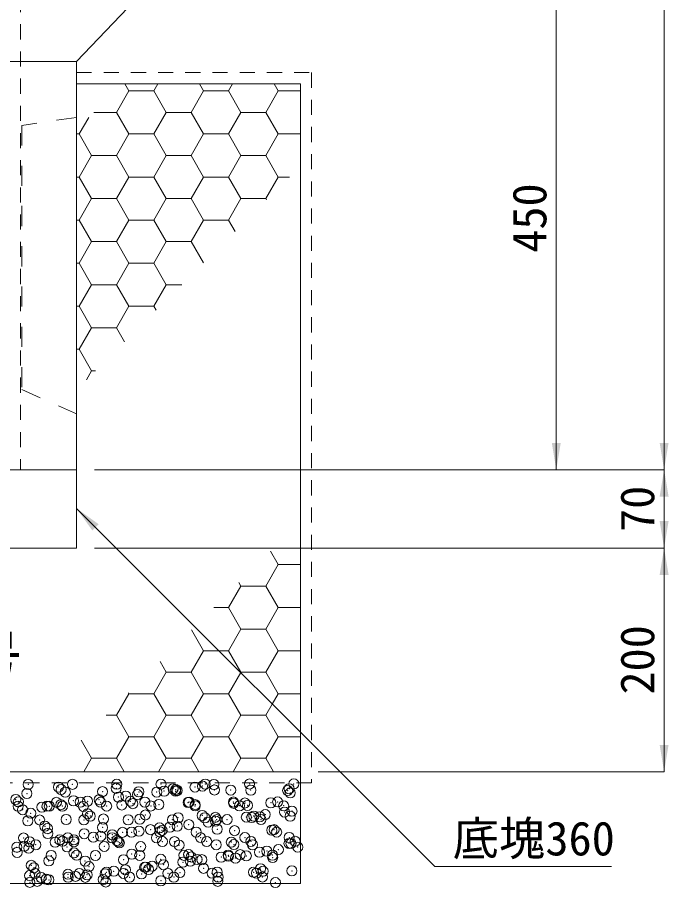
# Model space of a CAD drawing. Units: millimetres at full size. Extents: x 40781 to 122968, y -21714 to -2620.
# Drawn here: x 98313 to 98894, y -12477 to -11699 of the extents above; entities that cross this region are included whole.
import ezdxf
from ezdxf.enums import TextEntityAlignment as Align

# ---------------------------------------------------------------- set-up
doc = ezdxf.new("R2010")
doc.units = ezdxf.units.MM
doc.header["$LTSCALE"] = 18
doc.header["$PDMODE"] = 32
doc.header["$PDSIZE"] = 9
doc.linetypes.add('USER2', pattern=[1.35, 0.75, -0.6])
doc.linetypes.add('USER3', pattern=[2, 1, -1])
for name, color, linetype, lineweight in [('0_2', 7, 'Continuous', 9), ('ハッチング', 7, 'Continuous', 5), ('寸法線', 7, 'Continuous', 9), ('本体', 2, 'Continuous', 13)]:
    doc.layers.add(name, color=color, linetype=linetype, lineweight=lineweight)
doc.styles.add('ＭＳ ゴシック', font='')
doc.styles.get('ＭＳ ゴシック').set_extended_font_data('MS Gothic')

# ---------------------------------------------------------------- blocks, each defined once
blk = doc.blocks.new('filled_arrow')
at = {"color": 0, "linetype": 'Continuous', "lineweight": -2}
blk.add_solid([(7.5, 1.25), (0, 0), (7.5, -1.25)], dxfattribs=at)

msp = doc.modelspace()

# ---------------------------------------------------------------- linework, layer by layer
at = {"layer": '0_2', "linetype": 'USER3'}
for p, q in [((98365.45, -11787.91), (98316.45, -11795.12)), ((98316.45, -11795.12), (98316.45, -12031.25)), ((98316.45, -12031.25), (98365.45, -12052.87))]:
    msp.add_line(p, q, dxfattribs=at)
at = {"layer": 'ハッチング'}
for p, q in [((98412.3, -11764.27), (98408.63, -11757.91)), ((98434.52, -11764.27), (98438.19, -11757.91)), ((98478.97, -11764.27), (98475.31, -11757.91)), ((98501.2, -11764.27), (98504.87, -11757.91)), ((98545.65, -11764.27), (98541.98, -11757.91)), ((98401.19, -11783.52), (98412.3, -11764.27)), ((98412.3, -11764.27), (98434.52, -11764.27)), ((98445.64, -11783.52), (98434.52, -11764.27)), ((98467.86, -11783.52), (98478.97, -11764.27)), ((98478.98, -11764.27), (98501.2, -11764.27)), ((98512.31, -11783.52), (98501.2, -11764.27)), ((98534.54, -11783.52), (98545.65, -11764.27)), ((98545.65, -11764.27), (98565.45, -11764.27)), ((98380.85, -11783.52), (98401.19, -11783.52)), ((98412.3, -11802.76), (98401.19, -11783.52)), ((98434.52, -11802.76), (98445.64, -11783.52)), ((98445.64, -11783.52), (98467.86, -11783.52)), ((98478.97, -11802.76), (98467.86, -11783.52)), ((98501.2, -11802.76), (98512.31, -11783.52)), ((98512.31, -11783.52), (98534.54, -11783.52)), ((98545.65, -11802.76), (98534.54, -11783.52)), ((98367.85, -11802.76), (98376.38, -11787.99)), ((98365.45, -11802.76), (98367.85, -11802.76)), ((98378.96, -11822.01), (98367.85, -11802.76)), ((98401.19, -11822.01), (98412.3, -11802.76)), ((98412.3, -11802.76), (98434.52, -11802.76)), ((98445.64, -11822.01), (98434.52, -11802.76)), ((98467.86, -11822.01), (98478.97, -11802.76)), ((98478.98, -11802.76), (98501.2, -11802.76)), ((98512.31, -11822.01), (98501.2, -11802.76)), ((98534.54, -11822.01), (98545.65, -11802.76)), ((98545.65, -11802.76), (98565.45, -11802.76)), ((98367.85, -11841.26), (98378.96, -11822.01)), ((98378.96, -11822.01), (98401.19, -11822.01)), ((98412.3, -11841.26), (98401.19, -11822.01)), ((98434.52, -11841.26), (98445.64, -11822.01)), ((98445.64, -11822.01), (98467.86, -11822.01)), ((98478.97, -11841.26), (98467.86, -11822.01)), ((98501.2, -11841.26), (98512.31, -11822.01)), ((98512.31, -11822.01), (98534.54, -11822.01)), ((98545.65, -11841.26), (98534.54, -11822.01)), ((98365.45, -11841.26), (98367.85, -11841.26)), ((98378.96, -11860.51), (98367.85, -11841.26)), ((98401.19, -11860.5), (98412.3, -11841.26)), ((98412.3, -11841.26), (98434.52, -11841.26)), ((98445.64, -11860.51), (98434.52, -11841.26)), ((98467.86, -11860.5), (98478.97, -11841.26)), ((98478.98, -11841.26), (98501.2, -11841.26)), ((98512.31, -11860.51), (98501.2, -11841.26)), ((98534.54, -11860.5), (98545.65, -11841.26)), ((98545.65, -11841.26), (98555.65, -11841.26)), ((98367.85, -11879.75), (98378.96, -11860.5)), ((98378.96, -11860.5), (98401.19, -11860.5)), ((98412.3, -11879.75), (98401.19, -11860.51)), ((98434.52, -11879.75), (98445.64, -11860.5)), ((98445.64, -11860.5), (98467.86, -11860.5)), ((98478.97, -11879.75), (98467.86, -11860.51)), ((98501.2, -11879.75), (98512.31, -11860.5)), ((98512.31, -11860.5), (98534.54, -11860.5)), ((98535.22, -11861.69), (98534.54, -11860.51)), ((98365.45, -11879.75), (98367.85, -11879.75)), ((98378.96, -11899), (98367.85, -11879.75)), ((98401.19, -11899), (98412.3, -11879.75)), ((98412.3, -11879.75), (98434.52, -11879.75)), ((98445.64, -11899), (98434.52, -11879.75)), ((98467.86, -11899), (98478.97, -11879.75)), ((98478.98, -11879.75), (98501.2, -11879.75)), ((98507.04, -11889.87), (98501.2, -11879.75)), ((98367.85, -11918.25), (98378.96, -11899)), ((98378.96, -11899), (98401.19, -11899)), ((98412.3, -11918.25), (98401.19, -11899)), ((98434.52, -11918.25), (98445.64, -11899)), ((98445.64, -11899), (98467.86, -11899)), ((98478.86, -11918.05), (98467.86, -11899)), ((98365.45, -11918.25), (98367.85, -11918.25)), ((98378.96, -11937.49), (98367.85, -11918.25)), ((98401.19, -11937.49), (98412.3, -11918.25)), ((98412.3, -11918.25), (98434.52, -11918.25)), ((98445.64, -11937.49), (98434.52, -11918.25)), ((98367.85, -11956.74), (98378.96, -11937.49)), ((98378.96, -11937.49), (98401.19, -11937.49)), ((98412.3, -11956.74), (98401.19, -11937.49)), ((98434.52, -11956.74), (98445.64, -11937.49)), ((98445.64, -11937.49), (98459.41, -11937.49)), ((98365.45, -11956.74), (98367.85, -11956.74)), ((98378.96, -11975.99), (98367.85, -11956.74)), ((98401.19, -11975.99), (98412.3, -11956.74)), ((98412.3, -11956.74), (98434.52, -11956.74)), ((98436.59, -11960.32), (98434.52, -11956.74)), ((98367.85, -11995.24), (98378.96, -11975.99)), ((98378.96, -11975.99), (98401.19, -11975.99)), ((98408.41, -11988.5), (98401.19, -11975.99)), ((98365.45, -11995.24), (98367.85, -11995.24)), ((98378.96, -12014.48), (98367.85, -11995.24)), ((98374.24, -12022.66), (98378.96, -12014.48)), ((98378.96, -12014.48), (98382.42, -12014.48)), ((98565.15, -12149.22), (98565.45, -12149.22)), ((98545.65, -12187.71), (98538.7, -12175.67)), ((98534.54, -12206.96), (98545.65, -12187.71)), ((98545.65, -12187.71), (98565.45, -12187.71)), ((98512.31, -12206.96), (98510.52, -12203.85)), ((98501.2, -12226.21), (98512.31, -12206.96)), ((98512.31, -12206.96), (98534.54, -12206.96)), ((98545.65, -12226.21), (98534.54, -12206.96)), ((98488.16, -12226.21), (98501.2, -12226.21)), ((98512.31, -12245.45), (98501.2, -12226.21)), ((98534.54, -12245.45), (98545.65, -12226.21)), ((98545.65, -12226.21), (98565.45, -12226.21)), ((98478.97, -12264.7), (98468.25, -12246.12)), ((98501.2, -12264.7), (98512.31, -12245.45)), ((98512.31, -12245.45), (98534.54, -12245.45)), ((98545.65, -12264.7), (98534.54, -12245.45)), ((98467.86, -12283.95), (98478.97, -12264.7)), ((98478.98, -12264.7), (98492.64, -12264.7)), ((98492.64, -12264.7), (98501.2, -12264.7)), ((98512.31, -12283.95), (98501.2, -12264.7)), ((98534.54, -12283.95), (98545.65, -12264.7)), ((98545.65, -12264.7), (98565.45, -12264.7)), ((98445.64, -12283.95), (98440.07, -12274.3)), ((98434.52, -12303.2), (98445.64, -12283.95)), ((98445.64, -12283.95), (98467.86, -12283.95)), ((98478.97, -12303.2), (98467.86, -12283.95)), ((98512.16, -12284.22), (98512.31, -12283.95)), ((98512.31, -12283.95), (98534.54, -12283.95)), ((98545.65, -12303.2), (98534.54, -12283.95)), ((98501.2, -12303.2), (98512.16, -12284.22)), ((98401.19, -12322.44), (98412.3, -12303.2)), ((98412.3, -12303.2), (98411.89, -12302.48)), ((98412.3, -12303.2), (98434.52, -12303.2)), ((98445.64, -12322.44), (98434.52, -12303.2)), ((98467.86, -12322.44), (98478.97, -12303.2)), ((98478.98, -12303.2), (98501.2, -12303.2)), ((98512.31, -12322.44), (98501.2, -12303.2)), ((98540.34, -12312.4), (98545.65, -12303.2)), ((98545.65, -12303.2), (98565.45, -12303.2)), ((98534.54, -12322.44), (98540.34, -12312.4)), ((98391.93, -12322.44), (98401.19, -12322.44)), ((98412.3, -12341.69), (98401.19, -12322.44)), ((98434.52, -12341.69), (98445.64, -12322.44)), ((98445.64, -12322.44), (98467.86, -12322.44)), ((98478.97, -12341.69), (98467.86, -12322.44)), ((98501.2, -12341.69), (98512.31, -12322.44)), ((98512.31, -12322.44), (98534.54, -12322.44)), ((98545.65, -12341.69), (98534.54, -12322.44)), ((98378.96, -12360.94), (98369.62, -12344.75)), ((98401.19, -12360.94), (98412.3, -12341.69)), ((98412.3, -12341.69), (98434.52, -12341.69)), ((98445.64, -12360.94), (98434.52, -12341.69)), ((98467.86, -12360.94), (98478.97, -12341.69)), ((98478.98, -12341.69), (98501.2, -12341.69)), ((98512.31, -12360.94), (98501.2, -12341.69)), ((98534.54, -12360.94), (98545.65, -12341.69)), ((98545.65, -12341.69), (98565.45, -12341.69)), ((98372.05, -12372.91), (98378.96, -12360.94)), ((98378.96, -12360.94), (98401.19, -12360.94)), ((98408.1, -12372.91), (98401.19, -12360.94)), ((98438.72, -12372.91), (98445.64, -12360.94)), ((98445.64, -12360.94), (98467.86, -12360.94)), ((98474.78, -12372.91), (98467.86, -12360.94)), ((98505.4, -12372.91), (98512.31, -12360.94)), ((98512.31, -12360.94), (98534.54, -12360.94)), ((98541.45, -12372.91), (98534.54, -12360.94))]:
    msp.add_line(p, q, dxfattribs=at)
at = {"layer": 'ハッチング', "linetype": 'USER2', "lineweight": 9}
msp.add_lwpolyline([(98365.45, -11747.91), (98575.45, -11747.91), (98575.45, -12382.91), (97695.45, -12382.91), (97695.45, -11747.91), (97905.45, -11747.91)], dxfattribs=at)
at = {"layer": 'ハッチング', "lineweight": 20}
msp.add_lwpolyline([(97905.45, -11757.91), (97705.45, -11757.91), (97705.45, -12372.91), (98565.45, -12372.91), (98565.45, -11757.91), (98365.45, -11757.91)], dxfattribs=at)
msp.add_lwpolyline([(97705.45, -12472.91), (98565.45, -12472.91), (98565.45, -12372.91), (97705.45, -12372.91)], close=True, dxfattribs=at)
at = {"layer": 'ハッチング'}
for p in [(98322.26, -12384.25), (98349.3, -12386.63), (98351.65, -12388.77), (98361.81, -12384.18), (98400.87, -12387.75), (98401.36, -12384.11), (98440.91, -12384.04), (98451.69, -12388.19), (98454.03, -12388.89), (98455.44, -12389.66), (98471.28, -12386.62), (98477.89, -12385.75), (98480.46, -12383.97), (98488.22, -12384.39), (98488.69, -12389.24), (98503.26, -12389.31), (98520.01, -12383.9), (98521.17, -12389.39), (98555.48, -12388.16), (98559.56, -12383.82), (98321.11, -12392.4), (98355.41, -12391.17), (98388.65, -12390.74), (98402.91, -12395.62), (98409.52, -12394.75), (98419.85, -12393.39), (98421.14, -12390.9), (98437.1, -12391.12), (98443.71, -12390.25), (98454.03, -12390.33), (98554.08, -12389.75), (98556.42, -12391.89), (98311.13, -12397.77), (98313.24, -12403.77), (98313.47, -12399.92), (98334.54, -12404.62), (98339.04, -12403.73), (98341.15, -12403.75), (98347.43, -12400.29), (98351.47, -12402.39), (98352.79, -12403.7), (98362.69, -12398.9), (98368.73, -12400.12), (98371.53, -12403.89), (98375.34, -12399.25), (98385.66, -12397.89), (98386.98, -12400.22), (98392.34, -12403.63), (98405.83, -12402.65), (98413.51, -12399.33), (98415.85, -12401.48), (98426.53, -12400.15), (98431.89, -12403.56), (98439.07, -12402.23), (98465.08, -12400.46), (98466.08, -12400.07), (98471.44, -12403.49), (98471.56, -12402.38), (98505.63, -12400), (98505.86, -12401.15), (98510.99, -12403.41), (98515.9, -12400.89), (98518.24, -12403.04), (98539.1, -12400.72), (98545.18, -12399.93), (98550.54, -12403.34), (98317.29, -12406.89), (98324.52, -12410.04), (98375.34, -12410.48), (98377.68, -12412.62), (98426.9, -12411.6), (98477.72, -12412.04), (98523.79, -12412.59), (98534.11, -12411.23), (98551.36, -12408.96), (98556.28, -12412.63), (98557.97, -12408.09), (98321.91, -12416.87), (98332.52, -12416.06), (98356.21, -12415.64), (98372.07, -12415.98), (98389.45, -12415.21), (98411.62, -12415.91), (98421.94, -12415.37), (98451.17, -12415.84), (98456.24, -12414.13), (98465.74, -12420.23), (98480.06, -12414.18), (98482.99, -12417.96), (98489.49, -12413.71), (98489.6, -12417.09), (98490.72, -12415.77), (98499.93, -12415.73), (98517.18, -12413.46), (98521.97, -12413.86), (98529.29, -12413.16), (98530.27, -12415.7), (98337.16, -12421.63), (98339.5, -12423.77), (98339.84, -12428.2), (98372.33, -12428.36), (98388.72, -12422.75), (98406.63, -12427.12), (98414.62, -12426.96), (98421.23, -12426.09), (98431.56, -12424.73), (98439.54, -12423.18), (98439.87, -12426.7), (98441.88, -12425.33), (98448.81, -12422.46), (98455.42, -12421.59), (98472.36, -12426.85), (98491.11, -12424.31), (98506.66, -12425.62), (98539.9, -12425.19), (98541.93, -12424.74), (98544.27, -12426.89), (98318.14, -12432.16), (98323.5, -12435.58), (98346.25, -12435.96), (98350.55, -12433.89), (98352.86, -12435.09), (98357.69, -12432.09), (98363.05, -12435.5), (98363.18, -12433.73), (98380.43, -12431.46), (98387.04, -12430.59), (98397.24, -12432.02), (98397.37, -12429.23), (98401.37, -12434.33), (98402.6, -12435.43), (98436.79, -12431.95), (98442.15, -12435.36), (98452.93, -12435.45), (98476.34, -12431.88), (98481.7, -12435.29), (98503.75, -12435.89), (98515.89, -12431.8), (98521.25, -12435.22), (98555.44, -12431.73), (98560.79, -12435.14), (98312.06, -12440.46), (98318.67, -12439.59), (98322.71, -12441.34), (98329, -12438.23), (98357.01, -12440.11), (98390.25, -12439.68), (98403.71, -12436.48), (98422.74, -12439.84), (98457.04, -12438.6), (98490.29, -12438.18), (98506.09, -12438.04), (98522.77, -12438.33), (98535.5, -12443.93), (98545.82, -12442.57), (98555.32, -12437.01), (98557.08, -12437.1), (98563.07, -12440.3), (98312.37, -12445.04), (98342.78, -12447.86), (98363.19, -12445.48), (98365.53, -12447.62), (98382.33, -12447.79), (98407.43, -12451.59), (98414.76, -12446.6), (98421.88, -12447.71), (98440.67, -12451.17), (98461.43, -12447.64), (98465.57, -12447.04), (98467.91, -12449.18), (98473.16, -12451.32), (98477.45, -12451.57), (98494.7, -12449.3), (98500.98, -12447.57), (98501.31, -12448.43), (98507.46, -12450.09), (98511.64, -12447.07), (98517.14, -12448.16), (98528.89, -12444.8), (98540.53, -12447.5), (98540.7, -12449.66), (98325.01, -12456.62), (98327.35, -12458.77), (98340.64, -12452.67), (98373.13, -12452.83), (98376.58, -12457.75), (98426.33, -12458.3), (98427.4, -12458.18), (98432.94, -12457.43), (98443.26, -12456.07), (98460.51, -12453.8), (98467.13, -12452.93), (98478.96, -12459.31), (98323.51, -12465.81), (98328.4, -12463.97), (98333.75, -12467.38), (98357.81, -12464.58), (98357.96, -12467.3), (98364.57, -12466.43), (98367.95, -12463.89), (98373.3, -12467.31), (98374.89, -12465.07), (98391.05, -12464.15), (98392.14, -12462.8), (98398.75, -12461.93), (98407.5, -12463.82), (98409.08, -12460.57), (98412.85, -12467.23), (98423.54, -12464.31), (98429.74, -12460.33), (98447.05, -12463.75), (98452.4, -12467.16), (98457.84, -12463.07), (98486.6, -12463.68), (98491.09, -12462.65), (98491.95, -12467.09), (98523.57, -12462.81), (98526.15, -12463.61), (98529.78, -12459.74), (98531.5, -12467.02), (98532.12, -12461.89), (98557.88, -12461.57), (98323.77, -12471.8), (98330.38, -12470.93), (98338.4, -12468.89), (98340.71, -12469.58), (98389.22, -12469.33), (98391.56, -12471.48), (98440.79, -12470.45), (98491.6, -12470.89), (98543.17, -12472.01)]:
    msp.add_point(p, dxfattribs=at)
at = {"layer": '寸法線'}
for p, q in [((98890.46, -12102.91), (98890.46, -11157.91)), ((98794.1, -11652.91), (98794.1, -12102.91)), ((98381.45, -12102.91), (98890.46, -12102.91)), ((98381.45, -12102.91), (98890.46, -12102.91)), ((98381.45, -12102.91), (98794.1, -12102.91)), ((98890.46, -12102.91), (98890.46, -12172.91)), ((98381.45, -12172.91), (98890.46, -12172.91)), ((98381.45, -12172.91), (98890.46, -12172.91)), ((98890.46, -12172.91), (98890.46, -12372.91)), ((98581.45, -12372.91), (98890.46, -12372.91))]:
    msp.add_line(p, q, dxfattribs=at)
msp.add_lwpolyline([(98365.45, -12137.52), (98685.52, -12457.58), (98843.32, -12457.58)], dxfattribs=at)
at = {"layer": '本体', "linetype": 'USER2'}
msp.add_line((98315.45, -11656.11), (98315.45, -12102.91), dxfattribs=at)
at = {"layer": '本体', "lineweight": 9}
msp.add_line((97905.45, -11737.91), (98365.45, -11737.91), dxfattribs=at)
at = {"layer": '本体'}
for p, q in [((98365.45, -12102.91), (98312.45, -12102.91)), ((98365.45, -12172.91), (98365.45, -12102.91)), ((97905.45, -12172.91), (98365.45, -12172.91))]:
    msp.add_line(p, q, dxfattribs=at)
msp.add_lwpolyline([(97852.95, -11682.91), (97905.45, -11737.91), (97905.45, -12102.91), (98365.45, -12102.91), (98365.45, -11737.91), (98417.95, -11682.91)], dxfattribs=at)

# ---------------------------------------------------------------- block references
at = {"layer": '寸法線', "xscale": 3.2, "yscale": 3.2}
for p, rotation in [((98794.1, -12102.91), 90), ((98890.46, -12102.91), 90), ((98890.46, -12102.91), 270), ((98365.45, -12137.52), 315), ((98890.46, -12172.91), 90), ((98890.46, -12172.91), 270), ((98890.46, -12372.91), 90)]:
    msp.add_blockref('filled_arrow', p, dxfattribs=dict(at, rotation=rotation))

# ---------------------------------------------------------------- texts
at = {"layer": '0_2', "style": 'ＭＳ ゴシック'}
msp.add_text('（4号または5号', height=37.98, dxfattribs=at).set_placement((97954.15, -12251.01), align=Align.TOP_LEFT)
at = {"layer": '寸法線', "style": 'ＭＳ ゴシック'}
for s, p in [('450', (98770.1, -11877.91)), ('70', (98866.46, -12137.91)), ('200', (98866.46, -12272.91))]:
    msp.add_text(s, height=30.38, rotation=90, dxfattribs=at).set_placement(p, align=Align.MIDDLE_CENTER)
msp.add_text('底塊360', height=30.38, dxfattribs=at).set_placement((98701.52, -12417.39), align=Align.TOP_LEFT)

doc.saveas('drawing.dxf')
